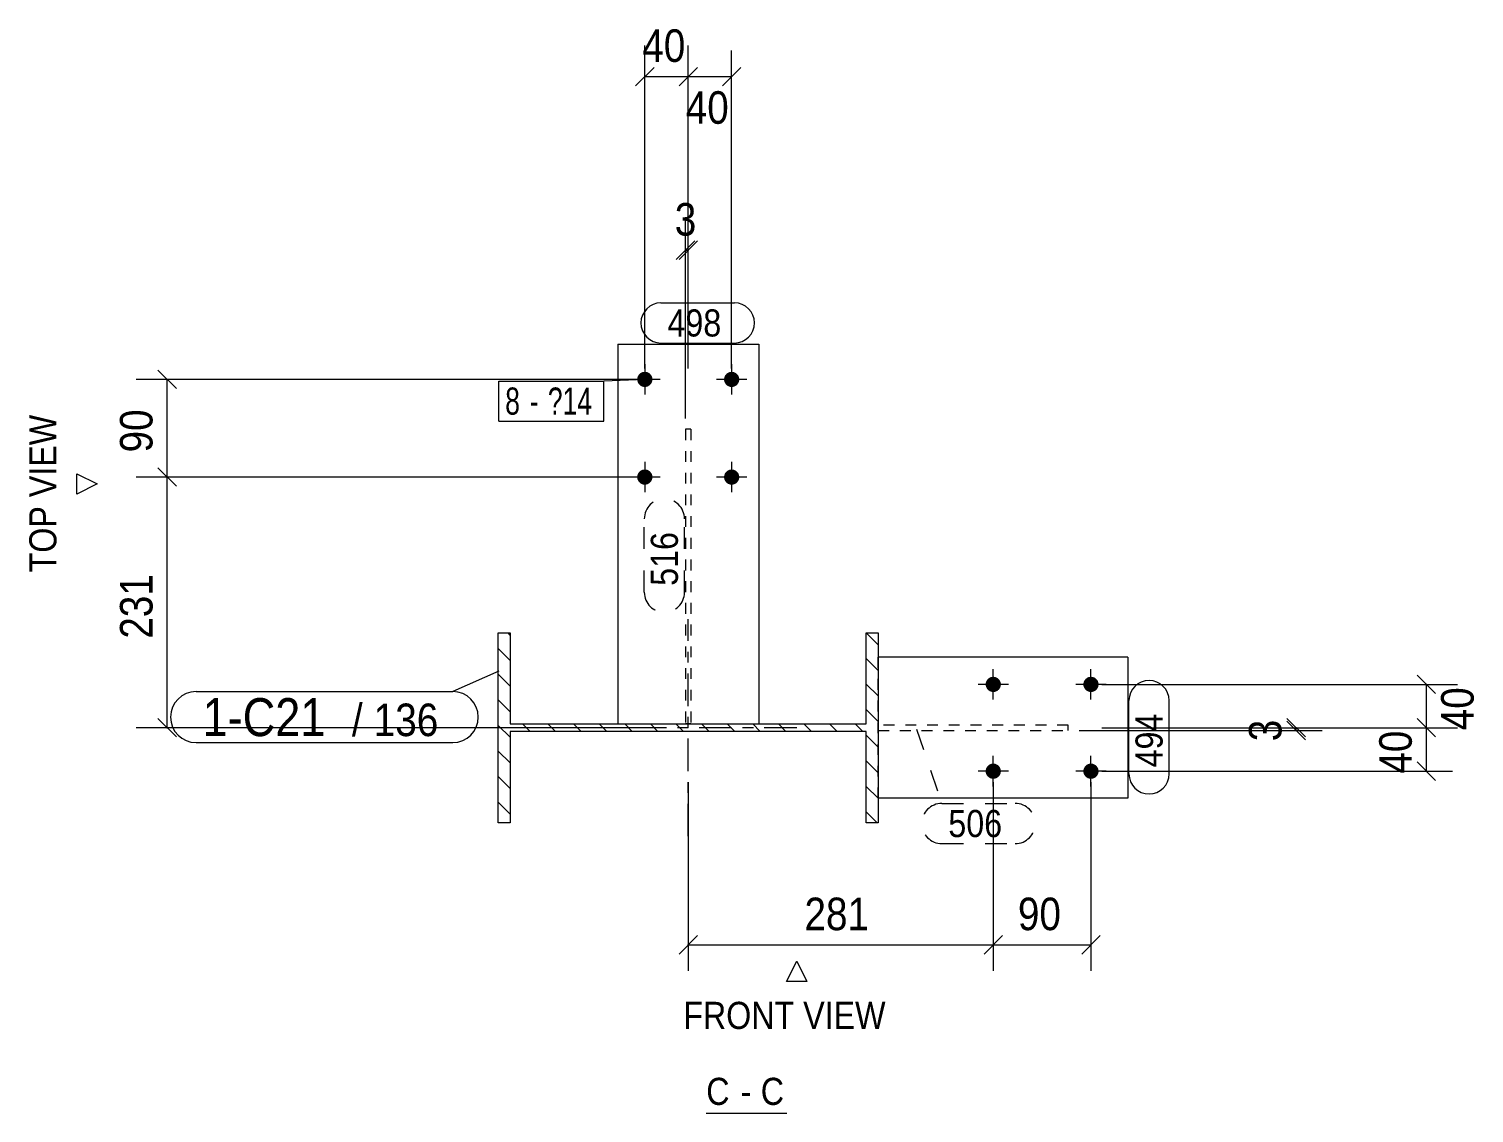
# Model space of a CAD drawing. Header units: millimetres. Extents: x 2 to 825, y 1 to 579.
# Drawn here: x 457.4 to 590.5, y 291.7 to 391.6 of the extents above; entities that cross this region are included whole.
import ezdxf

# ---------------------------------------------------------------- set-up
doc = ezdxf.new("R2010")
doc.units = ezdxf.units.MM
for name, pattern in [('XKITLINE00', [0]), ('XKITLINE01', [4, 1, -1, 1, -1]), ('XKITLINE02', [4, 2, -2]), ('XKITLINE03', [6, 3, -1, 1, -1])]:
    doc.linetypes.add(name, pattern=pattern)
for name, color, linetype, lineweight in [('Bolt', 3, 'Continuous', 0), ('BoltMark', 7, 'Continuous', 0), ('Dimensions', 7, 'Continuous', 0), ('OtherObjectType', 7, 'Continuous', 0), ('Part', 2, 'Continuous', 0), ('PartMark', 7, 'Continuous', 0)]:
    doc.layers.add(name, color=color, linetype=linetype, lineweight=lineweight)
doc.styles.add('ARIAL', font='ARIAL.TTF')
doc.styles.add('ARIAL_NARROW', font='ARIALN.TTF')

# ---------------------------------------------------------------- blocks, each defined once
blk = doc.blocks.new('*A6')
at = {"layer": 'Part', "color": 7, "linetype": 'XKITLINE00', "lineweight": 0}
for p, q in [((501.7, 335.71), (501.5, 335.92)), ((535.6, 334.82), (534.5, 335.92)), ((534.5, 335.92), (534.5, 335.92)), ((501.7, 333.36), (500.6, 334.46)), ((535.6, 332.46), (534.5, 333.56)), ((501.7, 331), (500.6, 332.1)), ((535.6, 330.1), (534.5, 331.2)), ((501.7, 328.64), (500.6, 329.74)), ((535.6, 327.75), (534.5, 328.85)), ((503.53, 326.82), (502.83, 327.52)), ((505.88, 326.82), (505.18, 327.52)), ((508.24, 326.82), (507.54, 327.52)), ((510.6, 326.82), (509.9, 327.52)), ((512.95, 326.82), (512.25, 327.52)), ((515.31, 326.82), (514.61, 327.52)), ((517.67, 326.82), (516.97, 327.52)), ((520.03, 326.82), (519.33, 327.52)), ((522.38, 326.82), (521.68, 327.52)), ((524.74, 326.82), (524.04, 327.52)), ((527.1, 326.82), (526.4, 327.52)), ((529.46, 326.82), (528.76, 327.52)), ((531.81, 326.82), (531.11, 327.52)), ((534.17, 326.82), (533.47, 327.52)), ((501.7, 326.29), (500.6, 327.39)), ((535.6, 325.39), (534.5, 326.49)), ((501.7, 323.93), (500.6, 325.03)), ((535.6, 323.03), (534.5, 324.13)), ((501.7, 321.57), (500.6, 322.67)), ((535.6, 320.67), (534.5, 321.77)), ((501.7, 319.21), (500.6, 320.31)), ((535.5, 318.42), (534.5, 319.42))]:
    blk.add_line(p, q, dxfattribs=at)
blk = doc.blocks.new('*A99')
at = {"layer": 'Bolt'}
for points in [[(514.8, 359.23), (514.8, 359.2), (514.79, 359.16), (514.79, 359.13), (514.78, 359.1), (514.77, 359.06), (514.76, 359.03), (514.75, 359), (514.73, 358.97), (514.72, 358.94), (514.7, 358.91), (514.68, 358.88), (514.66, 358.85), (514.64, 358.82), (514.62, 358.8), (514.59, 358.77), (514.57, 358.75), (514.54, 358.73), (514.52, 358.7), (514.49, 358.69), (514.46, 358.67), (514.43, 358.65), (514.4, 358.63), (514.37, 358.62), (514.34, 358.61), (514.3, 358.6), (514.27, 358.59), (514.24, 358.58), (514.2, 358.57), (514.17, 358.57), (514.13, 358.57), (514.1, 358.57), (514.07, 358.57), (514.03, 358.57), (514, 358.57), (513.96, 358.58), (513.93, 358.59), (513.9, 358.6), (513.86, 358.61), (513.83, 358.62), (513.8, 358.63), (513.77, 358.65), (513.74, 358.67), (513.71, 358.69), (513.68, 358.7), (513.66, 358.73), (513.63, 358.75), (513.61, 358.77), (513.58, 358.8), (513.56, 358.82), (513.54, 358.85), (513.52, 358.88), (513.5, 358.91), (513.48, 358.94), (513.47, 358.97), (513.45, 359), (513.44, 359.03), (513.43, 359.06), (513.42, 359.1), (513.41, 359.13), (513.41, 359.16), (513.4, 359.2), (513.4, 359.23), (513.4, 359.27), (513.4, 359.3), (513.4, 359.34), (513.41, 359.37), (513.41, 359.4), (513.42, 359.44), (513.43, 359.47), (513.44, 359.5), (513.45, 359.54), (513.47, 359.57), (513.48, 359.6), (513.5, 359.63), (513.52, 359.66), (513.54, 359.68), (513.56, 359.71), (513.58, 359.74), (513.61, 359.76), (513.63, 359.79), (513.66, 359.81), (513.68, 359.83), (513.71, 359.85), (513.74, 359.87), (513.77, 359.88), (513.8, 359.9), (513.83, 359.91), (513.86, 359.93), (513.9, 359.94), (513.93, 359.95), (513.96, 359.95), (514, 359.96), (514.03, 359.96), (514.07, 359.97), (514.1, 359.97), (514.13, 359.97), (514.17, 359.96), (514.2, 359.96), (514.24, 359.95), (514.27, 359.95), (514.3, 359.94), (514.34, 359.93), (514.37, 359.91), (514.4, 359.9), (514.43, 359.88), (514.46, 359.87), (514.49, 359.85), (514.52, 359.83), (514.54, 359.81), (514.57, 359.79), (514.59, 359.76), (514.62, 359.74), (514.64, 359.71), (514.66, 359.68), (514.68, 359.66), (514.7, 359.63), (514.72, 359.6), (514.73, 359.57), (514.75, 359.54), (514.76, 359.5), (514.77, 359.47), (514.78, 359.44), (514.79, 359.4), (514.79, 359.37), (514.8, 359.34), (514.8, 359.3), (514.8, 359.27)], [(522.8, 359.23), (522.8, 359.2), (522.79, 359.16), (522.79, 359.13), (522.78, 359.1), (522.77, 359.06), (522.76, 359.03), (522.75, 359), (522.73, 358.97), (522.72, 358.94), (522.7, 358.91), (522.68, 358.88), (522.66, 358.85), (522.64, 358.82), (522.62, 358.8), (522.59, 358.77), (522.57, 358.75), (522.54, 358.73), (522.52, 358.7), (522.49, 358.69), (522.46, 358.67), (522.43, 358.65), (522.4, 358.63), (522.37, 358.62), (522.34, 358.61), (522.3, 358.6), (522.27, 358.59), (522.24, 358.58), (522.2, 358.57), (522.17, 358.57), (522.13, 358.57), (522.1, 358.57), (522.07, 358.57), (522.03, 358.57), (522, 358.57), (521.96, 358.58), (521.93, 358.59), (521.9, 358.6), (521.86, 358.61), (521.83, 358.62), (521.8, 358.63), (521.77, 358.65), (521.74, 358.67), (521.71, 358.69), (521.68, 358.7), (521.66, 358.73), (521.63, 358.75), (521.61, 358.77), (521.58, 358.8), (521.56, 358.82), (521.54, 358.85), (521.52, 358.88), (521.5, 358.91), (521.48, 358.94), (521.47, 358.97), (521.45, 359), (521.44, 359.03), (521.43, 359.06), (521.42, 359.1), (521.41, 359.13), (521.41, 359.16), (521.4, 359.2), (521.4, 359.23), (521.4, 359.27), (521.4, 359.3), (521.4, 359.34), (521.41, 359.37), (521.41, 359.4), (521.42, 359.44), (521.43, 359.47), (521.44, 359.5), (521.45, 359.54), (521.47, 359.57), (521.48, 359.6), (521.5, 359.63), (521.52, 359.66), (521.54, 359.68), (521.56, 359.71), (521.58, 359.74), (521.61, 359.76), (521.63, 359.79), (521.66, 359.81), (521.68, 359.83), (521.71, 359.85), (521.74, 359.87), (521.77, 359.88), (521.8, 359.9), (521.83, 359.91), (521.86, 359.93), (521.9, 359.94), (521.93, 359.95), (521.96, 359.95), (522, 359.96), (522.03, 359.96), (522.07, 359.97), (522.1, 359.97), (522.13, 359.97), (522.17, 359.96), (522.2, 359.96), (522.24, 359.95), (522.27, 359.95), (522.3, 359.94), (522.34, 359.93), (522.37, 359.91), (522.4, 359.9), (522.43, 359.88), (522.46, 359.87), (522.49, 359.85), (522.52, 359.83), (522.54, 359.81), (522.57, 359.79), (522.59, 359.76), (522.62, 359.74), (522.64, 359.71), (522.66, 359.68), (522.68, 359.66), (522.7, 359.63), (522.72, 359.6), (522.73, 359.57), (522.75, 359.54), (522.76, 359.5), (522.77, 359.47), (522.78, 359.44), (522.79, 359.4), (522.79, 359.37), (522.8, 359.34), (522.8, 359.3), (522.8, 359.27)], [(514.8, 350.23), (514.8, 350.2), (514.79, 350.16), (514.79, 350.13), (514.78, 350.1), (514.77, 350.06), (514.76, 350.03), (514.75, 350), (514.73, 349.97), (514.72, 349.94), (514.7, 349.91), (514.68, 349.88), (514.66, 349.85), (514.64, 349.82), (514.62, 349.8), (514.59, 349.77), (514.57, 349.75), (514.54, 349.73), (514.52, 349.7), (514.49, 349.69), (514.46, 349.67), (514.43, 349.65), (514.4, 349.63), (514.37, 349.62), (514.34, 349.61), (514.3, 349.6), (514.27, 349.59), (514.24, 349.58), (514.2, 349.57), (514.17, 349.57), (514.13, 349.57), (514.1, 349.57), (514.07, 349.57), (514.03, 349.57), (514, 349.57), (513.96, 349.58), (513.93, 349.59), (513.9, 349.6), (513.86, 349.61), (513.83, 349.62), (513.8, 349.63), (513.77, 349.65), (513.74, 349.67), (513.71, 349.69), (513.68, 349.7), (513.66, 349.73), (513.63, 349.75), (513.61, 349.77), (513.58, 349.8), (513.56, 349.82), (513.54, 349.85), (513.52, 349.88), (513.5, 349.91), (513.48, 349.94), (513.47, 349.97), (513.45, 350), (513.44, 350.03), (513.43, 350.06), (513.42, 350.1), (513.41, 350.13), (513.41, 350.16), (513.4, 350.2), (513.4, 350.23), (513.4, 350.27), (513.4, 350.3), (513.4, 350.34), (513.41, 350.37), (513.41, 350.4), (513.42, 350.44), (513.43, 350.47), (513.44, 350.5), (513.45, 350.54), (513.47, 350.57), (513.48, 350.6), (513.5, 350.63), (513.52, 350.66), (513.54, 350.68), (513.56, 350.71), (513.58, 350.74), (513.61, 350.76), (513.63, 350.79), (513.66, 350.81), (513.68, 350.83), (513.71, 350.85), (513.74, 350.87), (513.77, 350.88), (513.8, 350.9), (513.83, 350.91), (513.86, 350.93), (513.9, 350.94), (513.93, 350.95), (513.96, 350.95), (514, 350.96), (514.03, 350.96), (514.07, 350.97), (514.1, 350.97), (514.13, 350.97), (514.17, 350.96), (514.2, 350.96), (514.24, 350.95), (514.27, 350.95), (514.3, 350.94), (514.34, 350.93), (514.37, 350.91), (514.4, 350.9), (514.43, 350.88), (514.46, 350.87), (514.49, 350.85), (514.52, 350.83), (514.54, 350.81), (514.57, 350.79), (514.59, 350.76), (514.62, 350.74), (514.64, 350.71), (514.66, 350.68), (514.68, 350.66), (514.7, 350.63), (514.72, 350.6), (514.73, 350.57), (514.75, 350.54), (514.76, 350.5), (514.77, 350.47), (514.78, 350.44), (514.79, 350.4), (514.79, 350.37), (514.8, 350.34), (514.8, 350.3), (514.8, 350.27)], [(522.8, 350.23), (522.8, 350.2), (522.79, 350.16), (522.79, 350.13), (522.78, 350.1), (522.77, 350.06), (522.76, 350.03), (522.75, 350), (522.73, 349.97), (522.72, 349.94), (522.7, 349.91), (522.68, 349.88), (522.66, 349.85), (522.64, 349.82), (522.62, 349.8), (522.59, 349.77), (522.57, 349.75), (522.54, 349.73), (522.52, 349.7), (522.49, 349.69), (522.46, 349.67), (522.43, 349.65), (522.4, 349.63), (522.37, 349.62), (522.34, 349.61), (522.3, 349.6), (522.27, 349.59), (522.24, 349.58), (522.2, 349.57), (522.17, 349.57), (522.13, 349.57), (522.1, 349.57), (522.07, 349.57), (522.03, 349.57), (522, 349.57), (521.96, 349.58), (521.93, 349.59), (521.9, 349.6), (521.86, 349.61), (521.83, 349.62), (521.8, 349.63), (521.77, 349.65), (521.74, 349.67), (521.71, 349.69), (521.68, 349.7), (521.66, 349.73), (521.63, 349.75), (521.61, 349.77), (521.58, 349.8), (521.56, 349.82), (521.54, 349.85), (521.52, 349.88), (521.5, 349.91), (521.48, 349.94), (521.47, 349.97), (521.45, 350), (521.44, 350.03), (521.43, 350.06), (521.42, 350.1), (521.41, 350.13), (521.41, 350.16), (521.4, 350.2), (521.4, 350.23), (521.4, 350.27), (521.4, 350.3), (521.4, 350.34), (521.41, 350.37), (521.41, 350.4), (521.42, 350.44), (521.43, 350.47), (521.44, 350.5), (521.45, 350.54), (521.47, 350.57), (521.48, 350.6), (521.5, 350.63), (521.52, 350.66), (521.54, 350.68), (521.56, 350.71), (521.58, 350.74), (521.61, 350.76), (521.63, 350.79), (521.66, 350.81), (521.68, 350.83), (521.71, 350.85), (521.74, 350.87), (521.77, 350.88), (521.8, 350.9), (521.83, 350.91), (521.86, 350.93), (521.9, 350.94), (521.93, 350.95), (521.96, 350.95), (522, 350.96), (522.03, 350.96), (522.07, 350.97), (522.1, 350.97), (522.13, 350.97), (522.17, 350.96), (522.2, 350.96), (522.24, 350.95), (522.27, 350.95), (522.3, 350.94), (522.34, 350.93), (522.37, 350.91), (522.4, 350.9), (522.43, 350.88), (522.46, 350.87), (522.49, 350.85), (522.52, 350.83), (522.54, 350.81), (522.57, 350.79), (522.59, 350.76), (522.62, 350.74), (522.64, 350.71), (522.66, 350.68), (522.68, 350.66), (522.7, 350.63), (522.72, 350.6), (522.73, 350.57), (522.75, 350.54), (522.76, 350.5), (522.77, 350.47), (522.78, 350.44), (522.79, 350.4), (522.79, 350.37), (522.8, 350.34), (522.8, 350.3), (522.8, 350.27)]]:
    blk.add_hatch(color=3, dxfattribs=at).paths.add_polyline_path(points, flags=17)
at = {"layer": 'Bolt', "color": 3, "linetype": 'XKITLINE00', "lineweight": 0}
for p, q in [((514.1, 360.67), (514.1, 357.87)), ((522.1, 360.67), (522.1, 357.87)), ((515.5, 359.27), (512.7, 359.27)), ((523.5, 359.27), (520.7, 359.27)), ((514.1, 351.67), (514.1, 348.87)), ((522.1, 351.67), (522.1, 348.87)), ((515.5, 350.27), (512.7, 350.27)), ((523.5, 350.27), (520.7, 350.27))]:
    blk.add_line(p, q, dxfattribs=at)
blk = doc.blocks.new('*A100')
at = {"layer": 'Bolt'}
for points in [[(546.17, 330.47), (546.13, 330.47), (546.1, 330.47), (546.06, 330.48), (546.03, 330.49), (546, 330.5), (545.96, 330.51), (545.93, 330.52), (545.9, 330.53), (545.87, 330.55), (545.84, 330.57), (545.81, 330.59), (545.78, 330.6), (545.76, 330.63), (545.73, 330.65), (545.7, 330.67), (545.68, 330.7), (545.66, 330.72), (545.64, 330.75), (545.62, 330.78), (545.6, 330.81), (545.58, 330.84), (545.57, 330.87), (545.55, 330.9), (545.54, 330.93), (545.53, 330.96), (545.52, 331), (545.51, 331.03), (545.51, 331.06), (545.5, 331.1), (545.5, 331.13), (545.5, 331.17), (545.5, 331.2), (545.5, 331.24), (545.51, 331.27), (545.51, 331.3), (545.52, 331.34), (545.53, 331.37), (545.54, 331.4), (545.55, 331.44), (545.57, 331.47), (545.58, 331.5), (545.6, 331.53), (545.62, 331.56), (545.64, 331.58), (545.66, 331.61), (545.68, 331.64), (545.7, 331.66), (545.73, 331.69), (545.76, 331.71), (545.78, 331.73), (545.81, 331.75), (545.84, 331.77), (545.87, 331.78), (545.9, 331.8), (545.93, 331.81), (545.96, 331.83), (546, 331.84), (546.03, 331.85), (546.06, 331.85), (546.1, 331.86), (546.13, 331.86), (546.17, 331.87), (546.2, 331.87), (546.23, 331.87), (546.27, 331.86), (546.3, 331.86), (546.34, 331.85), (546.37, 331.85), (546.4, 331.84), (546.44, 331.83), (546.47, 331.81), (546.5, 331.8), (546.53, 331.78), (546.56, 331.77), (546.59, 331.75), (546.62, 331.73), (546.64, 331.71), (546.67, 331.69), (546.69, 331.66), (546.72, 331.64), (546.74, 331.61), (546.76, 331.58), (546.78, 331.56), (546.8, 331.53), (546.82, 331.5), (546.83, 331.47), (546.85, 331.44), (546.86, 331.4), (546.87, 331.37), (546.88, 331.34), (546.89, 331.3), (546.89, 331.27), (546.9, 331.24), (546.9, 331.2), (546.9, 331.17), (546.9, 331.13), (546.9, 331.1), (546.89, 331.06), (546.89, 331.03), (546.88, 331), (546.87, 330.96), (546.86, 330.93), (546.85, 330.9), (546.83, 330.87), (546.82, 330.84), (546.8, 330.81), (546.78, 330.78), (546.76, 330.75), (546.74, 330.72), (546.72, 330.7), (546.69, 330.67), (546.67, 330.65), (546.64, 330.63), (546.62, 330.6), (546.59, 330.59), (546.56, 330.57), (546.53, 330.55), (546.5, 330.53), (546.47, 330.52), (546.44, 330.51), (546.4, 330.5), (546.37, 330.49), (546.34, 330.48), (546.3, 330.47), (546.27, 330.47), (546.23, 330.47), (546.2, 330.47)], [(555.17, 330.47), (555.13, 330.47), (555.1, 330.47), (555.06, 330.48), (555.03, 330.49), (555, 330.5), (554.96, 330.51), (554.93, 330.52), (554.9, 330.53), (554.87, 330.55), (554.84, 330.57), (554.81, 330.59), (554.78, 330.6), (554.76, 330.63), (554.73, 330.65), (554.7, 330.67), (554.68, 330.7), (554.66, 330.72), (554.64, 330.75), (554.62, 330.78), (554.6, 330.81), (554.58, 330.84), (554.57, 330.87), (554.55, 330.9), (554.54, 330.93), (554.53, 330.96), (554.52, 331), (554.51, 331.03), (554.51, 331.06), (554.5, 331.1), (554.5, 331.13), (554.5, 331.17), (554.5, 331.2), (554.5, 331.24), (554.51, 331.27), (554.51, 331.3), (554.52, 331.34), (554.53, 331.37), (554.54, 331.4), (554.55, 331.44), (554.57, 331.47), (554.58, 331.5), (554.6, 331.53), (554.62, 331.56), (554.64, 331.58), (554.66, 331.61), (554.68, 331.64), (554.7, 331.66), (554.73, 331.69), (554.76, 331.71), (554.78, 331.73), (554.81, 331.75), (554.84, 331.77), (554.87, 331.78), (554.9, 331.8), (554.93, 331.81), (554.96, 331.83), (555, 331.84), (555.03, 331.85), (555.06, 331.85), (555.1, 331.86), (555.13, 331.86), (555.17, 331.87), (555.2, 331.87), (555.23, 331.87), (555.27, 331.86), (555.3, 331.86), (555.34, 331.85), (555.37, 331.85), (555.4, 331.84), (555.44, 331.83), (555.47, 331.81), (555.5, 331.8), (555.53, 331.78), (555.56, 331.77), (555.59, 331.75), (555.62, 331.73), (555.64, 331.71), (555.67, 331.69), (555.69, 331.66), (555.72, 331.64), (555.74, 331.61), (555.76, 331.58), (555.78, 331.56), (555.8, 331.53), (555.82, 331.5), (555.83, 331.47), (555.85, 331.44), (555.86, 331.4), (555.87, 331.37), (555.88, 331.34), (555.89, 331.3), (555.89, 331.27), (555.9, 331.24), (555.9, 331.2), (555.9, 331.17), (555.9, 331.13), (555.9, 331.1), (555.89, 331.06), (555.89, 331.03), (555.88, 331), (555.87, 330.96), (555.86, 330.93), (555.85, 330.9), (555.83, 330.87), (555.82, 330.84), (555.8, 330.81), (555.78, 330.78), (555.76, 330.75), (555.74, 330.72), (555.72, 330.7), (555.69, 330.67), (555.67, 330.65), (555.64, 330.63), (555.62, 330.6), (555.59, 330.59), (555.56, 330.57), (555.53, 330.55), (555.5, 330.53), (555.47, 330.52), (555.44, 330.51), (555.4, 330.5), (555.37, 330.49), (555.34, 330.48), (555.3, 330.47), (555.27, 330.47), (555.23, 330.47), (555.2, 330.47)], [(546.17, 322.47), (546.13, 322.47), (546.1, 322.47), (546.06, 322.48), (546.03, 322.49), (546, 322.5), (545.96, 322.51), (545.93, 322.52), (545.9, 322.53), (545.87, 322.55), (545.84, 322.57), (545.81, 322.59), (545.78, 322.6), (545.76, 322.63), (545.73, 322.65), (545.7, 322.67), (545.68, 322.7), (545.66, 322.72), (545.64, 322.75), (545.62, 322.78), (545.6, 322.81), (545.58, 322.84), (545.57, 322.87), (545.55, 322.9), (545.54, 322.93), (545.53, 322.96), (545.52, 323), (545.51, 323.03), (545.51, 323.06), (545.5, 323.1), (545.5, 323.13), (545.5, 323.17), (545.5, 323.2), (545.5, 323.24), (545.51, 323.27), (545.51, 323.3), (545.52, 323.34), (545.53, 323.37), (545.54, 323.4), (545.55, 323.44), (545.57, 323.47), (545.58, 323.5), (545.6, 323.53), (545.62, 323.56), (545.64, 323.58), (545.66, 323.61), (545.68, 323.64), (545.7, 323.66), (545.73, 323.69), (545.76, 323.71), (545.78, 323.73), (545.81, 323.75), (545.84, 323.77), (545.87, 323.78), (545.9, 323.8), (545.93, 323.81), (545.96, 323.83), (546, 323.84), (546.03, 323.85), (546.06, 323.85), (546.1, 323.86), (546.13, 323.86), (546.17, 323.87), (546.2, 323.87), (546.23, 323.87), (546.27, 323.86), (546.3, 323.86), (546.34, 323.85), (546.37, 323.85), (546.4, 323.84), (546.44, 323.83), (546.47, 323.81), (546.5, 323.8), (546.53, 323.78), (546.56, 323.77), (546.59, 323.75), (546.62, 323.73), (546.64, 323.71), (546.67, 323.69), (546.69, 323.66), (546.72, 323.64), (546.74, 323.61), (546.76, 323.58), (546.78, 323.56), (546.8, 323.53), (546.82, 323.5), (546.83, 323.47), (546.85, 323.44), (546.86, 323.4), (546.87, 323.37), (546.88, 323.34), (546.89, 323.3), (546.89, 323.27), (546.9, 323.24), (546.9, 323.2), (546.9, 323.17), (546.9, 323.13), (546.9, 323.1), (546.89, 323.06), (546.89, 323.03), (546.88, 323), (546.87, 322.96), (546.86, 322.93), (546.85, 322.9), (546.83, 322.87), (546.82, 322.84), (546.8, 322.81), (546.78, 322.78), (546.76, 322.75), (546.74, 322.72), (546.72, 322.7), (546.69, 322.67), (546.67, 322.65), (546.64, 322.63), (546.62, 322.6), (546.59, 322.59), (546.56, 322.57), (546.53, 322.55), (546.5, 322.53), (546.47, 322.52), (546.44, 322.51), (546.4, 322.5), (546.37, 322.49), (546.34, 322.48), (546.3, 322.47), (546.27, 322.47), (546.23, 322.47), (546.2, 322.47)], [(555.17, 322.47), (555.13, 322.47), (555.1, 322.47), (555.06, 322.48), (555.03, 322.49), (555, 322.5), (554.96, 322.51), (554.93, 322.52), (554.9, 322.53), (554.87, 322.55), (554.84, 322.57), (554.81, 322.59), (554.78, 322.6), (554.76, 322.63), (554.73, 322.65), (554.7, 322.67), (554.68, 322.7), (554.66, 322.72), (554.64, 322.75), (554.62, 322.78), (554.6, 322.81), (554.58, 322.84), (554.57, 322.87), (554.55, 322.9), (554.54, 322.93), (554.53, 322.96), (554.52, 323), (554.51, 323.03), (554.51, 323.06), (554.5, 323.1), (554.5, 323.13), (554.5, 323.17), (554.5, 323.2), (554.5, 323.24), (554.51, 323.27), (554.51, 323.3), (554.52, 323.34), (554.53, 323.37), (554.54, 323.4), (554.55, 323.44), (554.57, 323.47), (554.58, 323.5), (554.6, 323.53), (554.62, 323.56), (554.64, 323.58), (554.66, 323.61), (554.68, 323.64), (554.7, 323.66), (554.73, 323.69), (554.76, 323.71), (554.78, 323.73), (554.81, 323.75), (554.84, 323.77), (554.87, 323.78), (554.9, 323.8), (554.93, 323.81), (554.96, 323.83), (555, 323.84), (555.03, 323.85), (555.06, 323.85), (555.1, 323.86), (555.13, 323.86), (555.17, 323.87), (555.2, 323.87), (555.23, 323.87), (555.27, 323.86), (555.3, 323.86), (555.34, 323.85), (555.37, 323.85), (555.4, 323.84), (555.44, 323.83), (555.47, 323.81), (555.5, 323.8), (555.53, 323.78), (555.56, 323.77), (555.59, 323.75), (555.62, 323.73), (555.64, 323.71), (555.67, 323.69), (555.69, 323.66), (555.72, 323.64), (555.74, 323.61), (555.76, 323.58), (555.78, 323.56), (555.8, 323.53), (555.82, 323.5), (555.83, 323.47), (555.85, 323.44), (555.86, 323.4), (555.87, 323.37), (555.88, 323.34), (555.89, 323.3), (555.89, 323.27), (555.9, 323.24), (555.9, 323.2), (555.9, 323.17), (555.9, 323.13), (555.9, 323.1), (555.89, 323.06), (555.89, 323.03), (555.88, 323), (555.87, 322.96), (555.86, 322.93), (555.85, 322.9), (555.83, 322.87), (555.82, 322.84), (555.8, 322.81), (555.78, 322.78), (555.76, 322.75), (555.74, 322.72), (555.72, 322.7), (555.69, 322.67), (555.67, 322.65), (555.64, 322.63), (555.62, 322.6), (555.59, 322.59), (555.56, 322.57), (555.53, 322.55), (555.5, 322.53), (555.47, 322.52), (555.44, 322.51), (555.4, 322.5), (555.37, 322.49), (555.34, 322.48), (555.3, 322.47), (555.27, 322.47), (555.23, 322.47), (555.2, 322.47)]]:
    blk.add_hatch(color=3, dxfattribs=at).paths.add_polyline_path(points, flags=17)
at = {"layer": 'Bolt', "color": 3, "linetype": 'XKITLINE00', "lineweight": 0}
for p, q in [((546.2, 329.77), (546.2, 332.57)), ((555.2, 329.77), (555.2, 332.57)), ((547.6, 331.17), (544.8, 331.17)), ((556.6, 331.17), (553.8, 331.17)), ((546.2, 321.77), (546.2, 324.57)), ((555.2, 321.77), (555.2, 324.57)), ((547.6, 323.17), (544.8, 323.17)), ((556.6, 323.17), (553.8, 323.17))]:
    blk.add_line(p, q, dxfattribs=at)
blk = doc.blocks.new('*A101')
at = {"layer": 'Part', "color": 7, "linetype": 'XKITLINE03', "lineweight": 0}
for p, q in [((518.1, 317.17), (518.1, 337.17)), ((528.1, 327.17), (508.1, 327.17))]:
    blk.add_line(p, q, dxfattribs=at)
at = {"layer": 'Part', "color": 2, "linetype": 'XKITLINE00', "lineweight": 0}
for p, q in [((500.6, 318.42), (500.6, 335.92)), ((500.6, 335.92), (501.7, 335.92)), ((501.7, 335.92), (501.7, 327.52)), ((534.5, 335.92), (535.6, 335.92)), ((534.5, 327.52), (534.5, 335.92)), ((535.6, 335.92), (535.6, 318.42)), ((501.7, 327.52), (534.5, 327.52)), ((534.5, 326.82), (501.7, 326.82)), ((501.7, 326.82), (501.7, 318.42)), ((534.5, 318.42), (534.5, 326.82)), ((501.7, 318.42), (500.6, 318.42)), ((535.6, 318.42), (534.5, 318.42))]:
    blk.add_line(p, q, dxfattribs=at)
blk = doc.blocks.new('*A102')
at = {"layer": 'Part', "color": 7, "linetype": 'XKITLINE01', "lineweight": 0}
for p, q in [((518.35, 354.67), (517.85, 354.67)), ((517.85, 354.67), (517.85, 327.52)), ((518.35, 354.67), (518.35, 327.52)), ((518.35, 327.52), (517.85, 327.52)), ((517.85, 327.52), (518.35, 327.52))]:
    blk.add_line(p, q, dxfattribs=at)
blk = doc.blocks.new('*A103')
at = {"layer": 'Part', "color": 2, "linetype": 'XKITLINE00', "lineweight": 0}
for p, q in [((511.6, 362.52), (524.6, 362.52)), ((511.6, 362.52), (511.6, 327.52)), ((524.6, 362.52), (524.6, 327.52))]:
    blk.add_line(p, q, dxfattribs=at)
at = {"layer": 'Part', "color": 7, "linetype": 'XKITLINE01', "lineweight": 0}
blk.add_line((511.6, 327.52), (524.6, 327.52), dxfattribs=at)
blk = doc.blocks.new('*A104')
at = {"layer": 'Part', "color": 7, "linetype": 'XKITLINE01', "lineweight": 0}
for p, q in [((535.6, 326.92), (535.6, 327.42)), ((535.6, 326.92), (535.6, 327.42)), ((535.6, 327.42), (535.6, 327.42)), ((553.1, 327.42), (535.6, 327.42)), ((535.6, 326.92), (535.6, 326.92)), ((535.6, 326.92), (553.1, 326.92)), ((553.1, 326.92), (553.1, 327.42))]:
    blk.add_line(p, q, dxfattribs=at)
blk = doc.blocks.new('*A105')
at = {"layer": 'Part', "color": 2, "linetype": 'XKITLINE00', "lineweight": 0}
for p, q in [((558.6, 333.67), (535.6, 333.67)), ((558.6, 333.67), (558.6, 320.67)), ((558.6, 320.67), (535.6, 320.67))]:
    blk.add_line(p, q, dxfattribs=at)
at = {"layer": 'Part', "color": 7, "linetype": 'XKITLINE01', "lineweight": 0}
blk.add_line((535.6, 320.67), (535.6, 333.67), dxfattribs=at)
blk = doc.blocks.new('*A254')
at = {"layer": 'Dimensions', "color": 7, "linetype": 'XKITLINE00', "lineweight": 0}
for p, q in [((514.1, 360.27), (514.1, 390.02)), ((518.1, 360.27), (518.1, 390.02)), ((514.95, 388.02), (513.25, 386.32)), ((518.95, 388.02), (517.25, 386.32)), ((514.1, 387.17), (518.1, 387.17))]:
    blk.add_line(p, q, dxfattribs=at)
at = {"layer": 'Dimensions', "color": 3}
for p in [(514.1, 387.17), (518.1, 387.17)]:
    blk.add_point(p, dxfattribs=at)
at = {"layer": 'Dimensions', "color": 3, "style": 'ARIAL', "width": 0.85}
blk.add_text('40', height=3, dxfattribs=at).set_placement((513.87, 388.52))
blk = doc.blocks.new('*A255')
at = {"layer": 'Dimensions', "color": 7, "linetype": 'XKITLINE00', "lineweight": 0}
for p, q in [((518.1, 360.27), (518.1, 389.57)), ((522.1, 360.27), (522.1, 389.57)), ((518.95, 388.02), (517.25, 386.32)), ((522.95, 388.02), (521.25, 386.32)), ((518.1, 387.17), (522.1, 387.17))]:
    blk.add_line(p, q, dxfattribs=at)
at = {"layer": 'Dimensions', "color": 3}
for p in [(518.1, 387.17), (522.1, 387.17)]:
    blk.add_point(p, dxfattribs=at)
at = {"layer": 'Dimensions', "color": 3, "style": 'ARIAL', "width": 0.85}
blk.add_text('40', height=3, dxfattribs=at).set_placement((517.87, 382.82))
blk = doc.blocks.new('*A256')
at = {"layer": 'Dimensions', "color": 7, "linetype": 'XKITLINE00', "lineweight": 0}
for p, q in [((518.1, 322.17), (518.1, 304.77)), ((546.2, 322.17), (546.2, 304.77)), ((518.95, 308.02), (517.25, 306.32)), ((547.05, 308.02), (545.35, 306.32)), ((518.1, 307.17), (546.2, 307.17))]:
    blk.add_line(p, q, dxfattribs=at)
at = {"layer": 'Dimensions', "color": 3}
for p in [(518.1, 307.17), (546.2, 307.17)]:
    blk.add_point(p, dxfattribs=at)
at = {"layer": 'Dimensions', "color": 3, "style": 'ARIAL', "width": 0.85}
blk.add_text('281', height=3, dxfattribs=at).set_placement((528.81, 308.52))
blk = doc.blocks.new('*A257')
at = {"layer": 'Dimensions', "color": 7, "linetype": 'XKITLINE00', "lineweight": 0}
for p, q in [((546.2, 322.17), (546.2, 304.77)), ((555.2, 322.17), (555.2, 304.77)), ((547.05, 308.02), (545.35, 306.32)), ((556.05, 308.02), (554.35, 306.32)), ((546.2, 307.17), (555.2, 307.17))]:
    blk.add_line(p, q, dxfattribs=at)
at = {"layer": 'Dimensions', "color": 3}
for p in [(546.2, 307.17), (555.2, 307.17)]:
    blk.add_point(p, dxfattribs=at)
at = {"layer": 'Dimensions', "color": 3, "style": 'ARIAL', "width": 0.85}
blk.add_text('90', height=3, dxfattribs=at).set_placement((548.47, 308.52))
blk = doc.blocks.new('*A258')
at = {"layer": 'Dimensions', "color": 7, "linetype": 'XKITLINE00', "lineweight": 0}
for p, q in [((517.85, 355.67), (517.85, 374.02)), ((518.1, 360.27), (518.1, 374.02)), ((518.7, 372.02), (517, 370.32)), ((518.95, 372.02), (517.25, 370.32)), ((517.85, 371.17), (518.1, 371.17))]:
    blk.add_line(p, q, dxfattribs=at)
at = {"layer": 'Dimensions', "color": 3}
for p in [(517.85, 371.17), (518.1, 371.17)]:
    blk.add_point(p, dxfattribs=at)
at = {"layer": 'Dimensions', "color": 3, "style": 'ARIAL', "width": 0.85}
blk.add_text('3', height=3, dxfattribs=at).set_placement((516.86, 372.52))
blk = doc.blocks.new('*A259')
at = {"layer": 'Dimensions', "color": 7, "linetype": 'XKITLINE00', "lineweight": 0}
for p, q in [((513.1, 350.27), (467.25, 350.27)), ((469.25, 351.12), (470.95, 349.42)), ((470.1, 327.17), (470.1, 350.27)), ((469.25, 328.02), (470.95, 326.32)), ((513.1, 327.17), (467.25, 327.17))]:
    blk.add_line(p, q, dxfattribs=at)
at = {"layer": 'Dimensions', "color": 3}
for p in [(470.1, 350.27), (470.1, 327.17)]:
    blk.add_point(p, dxfattribs=at)
at = {"layer": 'Dimensions', "color": 3, "style": 'ARIAL', "width": 0.85}
blk.add_text('231', height=3, rotation=90.0002, dxfattribs=at).set_placement((468.75, 335.38))
blk = doc.blocks.new('*A260')
at = {"layer": 'Dimensions', "color": 7, "linetype": 'XKITLINE00', "lineweight": 0}
for p, q in [((469.25, 360.12), (470.95, 358.42)), ((513.1, 359.27), (467.25, 359.27)), ((470.1, 350.27), (470.1, 359.27)), ((513.1, 350.27), (467.25, 350.27)), ((469.25, 351.12), (470.95, 349.42))]:
    blk.add_line(p, q, dxfattribs=at)
at = {"layer": 'Dimensions', "color": 3}
for p in [(470.1, 359.27), (470.1, 350.27)]:
    blk.add_point(p, dxfattribs=at)
at = {"layer": 'Dimensions', "color": 3, "style": 'ARIAL', "width": 0.85}
blk.add_text('90', height=3, rotation=90.0002, dxfattribs=at).set_placement((468.75, 352.54))
blk = doc.blocks.new('*A261')
at = {"layer": 'Dimensions', "color": 7, "linetype": 'XKITLINE00', "lineweight": 0}
for p, q in [((585.25, 328.02), (586.95, 326.32)), ((556.2, 327.17), (588.5, 327.17)), ((586.1, 323.17), (586.1, 327.17)), ((585.25, 324.02), (586.95, 322.32)), ((556.2, 323.17), (588.5, 323.17))]:
    blk.add_line(p, q, dxfattribs=at)
at = {"layer": 'Dimensions', "color": 3}
for p in [(586.1, 327.17), (586.1, 323.17)]:
    blk.add_point(p, dxfattribs=at)
at = {"layer": 'Dimensions', "color": 3, "style": 'ARIAL', "width": 0.85}
blk.add_text('40', height=3, rotation=90.0002, dxfattribs=at).set_placement((584.75, 322.94))
blk = doc.blocks.new('*A262')
at = {"layer": 'Dimensions', "color": 7, "linetype": 'XKITLINE00', "lineweight": 0}
for p, q in [((585.25, 332.02), (586.95, 330.32)), ((556.2, 331.17), (588.95, 331.17)), ((586.1, 327.17), (586.1, 331.17)), ((585.25, 328.02), (586.95, 326.32)), ((556.2, 327.17), (588.95, 327.17))]:
    blk.add_line(p, q, dxfattribs=at)
at = {"layer": 'Dimensions', "color": 3}
for p in [(586.1, 331.17), (586.1, 327.17)]:
    blk.add_point(p, dxfattribs=at)
at = {"layer": 'Dimensions', "color": 3, "style": 'ARIAL', "width": 0.85}
blk.add_text('40', height=3, rotation=90.0002, dxfattribs=at).set_placement((590.45, 326.94))
blk = doc.blocks.new('*A263')
at = {"layer": 'Dimensions', "color": 7, "linetype": 'XKITLINE00', "lineweight": 0}
for p, q in [((573.25, 328.02), (574.95, 326.32)), ((573.25, 327.77), (574.95, 326.07)), ((554.1, 326.92), (576.5, 326.92)), ((556.2, 327.17), (576.5, 327.17)), ((574.1, 326.92), (574.1, 327.17))]:
    blk.add_line(p, q, dxfattribs=at)
at = {"layer": 'Dimensions', "color": 3}
for p in [(574.1, 327.17), (574.1, 326.92)]:
    blk.add_point(p, dxfattribs=at)
at = {"layer": 'Dimensions', "color": 3, "style": 'ARIAL', "width": 0.85}
blk.add_text('3', height=3, rotation=90.0002, dxfattribs=at).set_placement((572.75, 325.93))
blk = doc.blocks.new('*A264')
at = {"layer": 'BoltMark', "color": 7, "linetype": 'XKITLINE00', "lineweight": 0}
for p, q in [((500.64, 359.12), (510.33, 359.12)), ((500.64, 355.42), (500.64, 359.12)), ((514.1, 359.27), (510.33, 359.12)), ((510.33, 355.42), (510.33, 359.12)), ((500.64, 355.42), (510.33, 355.42))]:
    blk.add_line(p, q, dxfattribs=at)
at = {"layer": 'BoltMark', "color": 3, "style": 'ARIAL_NARROW', "width": 0.85}
for s, p in [('8', (501.24, 356.02)), ('?14', (505.17, 356.02)), ('-', (503.51, 356.02))]:
    blk.add_text(s, height=2.5, dxfattribs=at).set_placement(p)
blk = doc.blocks.new('*A265')
at = {"layer": 'PartMark', "color": 7, "linetype": 'XKITLINE00', "lineweight": 0}
for p, q in [((558.7, 322.92), (558.7, 329.68)), ((562.4, 322.92), (562.4, 329.68))]:
    blk.add_line(p, q, dxfattribs=at)
for centre, start, end in [((560.55, 329.68), 0, 180), ((560.55, 322.92), 180, 0)]:
    blk.add_arc(centre, 1.85, start, end, dxfattribs=at)
at = {"layer": 'PartMark', "color": 3, "style": 'ARIAL', "width": 0.85}
blk.add_text('494', height=2.5, rotation=90.0002, dxfattribs=at).set_placement((561.8, 323.52))
blk = doc.blocks.new('*A266')
at = {"layer": 'PartMark', "color": 7, "linetype": 'XKITLINE02', "lineweight": 0}
for p, q in [((539.13, 327.05), (541.46, 320.2)), ((541.46, 320.2), (548.22, 320.2)), ((541.46, 316.5), (548.22, 316.5))]:
    blk.add_line(p, q, dxfattribs=at)
for centre, start, end in [((541.46, 318.35), 90, 270), ((548.22, 318.35), 270, 90)]:
    blk.add_arc(centre, 1.85, start, end, dxfattribs=at)
at = {"layer": 'PartMark', "color": 3, "style": 'ARIAL', "width": 0.85}
blk.add_text('506', height=2.5, dxfattribs=at).set_placement((542.06, 317.1))
blk = doc.blocks.new('*A267')
at = {"layer": 'PartMark', "color": 7, "linetype": 'XKITLINE00', "lineweight": 0}
for p, q in [((515.59, 366.32), (522.35, 366.32)), ((515.59, 362.62), (522.35, 362.62))]:
    blk.add_line(p, q, dxfattribs=at)
for centre, start, end in [((515.59, 364.47), 90, 270), ((522.35, 364.47), 270, 90)]:
    blk.add_arc(centre, 1.85, start, end, dxfattribs=at)
at = {"layer": 'PartMark', "color": 3, "style": 'ARIAL', "width": 0.85}
blk.add_text('498', height=2.5, dxfattribs=at).set_placement((516.19, 363.22))
blk = doc.blocks.new('*A268')
at = {"layer": 'PartMark', "color": 7, "linetype": 'XKITLINE02', "lineweight": 0}
for p, q in [((514.05, 339.65), (514.05, 346.42)), ((517.75, 339.65), (517.75, 346.42))]:
    blk.add_line(p, q, dxfattribs=at)
for centre, start, end in [((515.9, 346.42), 0, 180), ((515.9, 339.65), 180, 0)]:
    blk.add_arc(centre, 1.85, start, end, dxfattribs=at)
at = {"layer": 'PartMark', "color": 3, "style": 'ARIAL', "width": 0.85}
blk.add_text('516', height=2.5, rotation=90.0002, dxfattribs=at).set_placement((517.15, 340.25))
blk = doc.blocks.new('*A269')
at = {"layer": 'PartMark', "color": 7, "linetype": 'XKITLINE00', "lineweight": 0}
for p, q in [((500.65, 332.39), (496.41, 330.5)), ((472.76, 330.5), (496.41, 330.5)), ((472.76, 325.8), (496.41, 325.8))]:
    blk.add_line(p, q, dxfattribs=at)
for centre, start, end in [((472.76, 328.15), 90, 270), ((496.41, 328.15), 270, 90)]:
    blk.add_arc(centre, 2.35, start, end, dxfattribs=at)
at = {"layer": 'PartMark', "color": 1, "style": 'ARIAL', "width": 0.85}
blk.add_text('1-C21', height=3.5, dxfattribs=at).set_placement((473.36, 326.4))
at = {"layer": 'PartMark', "color": 3, "style": 'ARIAL', "width": 0.85}
for s, p in [('/', (487.12, 326.4)), ('136', (489.13, 326.4))]:
    blk.add_text(s, height=3, dxfattribs=at).set_placement(p)
blk = doc.blocks.new('*A270')
at = {"layer": 'OtherObjectType', "color": 7, "linetype": 'XKITLINE00', "lineweight": 0}
for p, q in [((461.77, 348.7), (461.77, 350.58)), ((461.77, 350.58), (463.65, 349.64)), ((463.65, 349.64), (461.77, 348.7)), ((463.65, 349.64), (463.65, 349.64)), ((527.16, 303.79), (528.1, 305.67)), ((528.1, 305.67), (529.04, 303.79)), ((528.1, 305.67), (528.1, 305.67)), ((529.04, 303.79), (527.16, 303.79)), ((519.76, 291.67), (527.19, 291.67))]:
    blk.add_line(p, q, dxfattribs=at)
at = {"layer": 'OtherObjectType', "color": 7, "style": 'ARIAL', "width": 0.85}
blk.add_text('TOP VIEW', height=2.5, rotation=90, dxfattribs=at).set_placement((459.9, 341.49))
for s, p in [('FRONT VIEW', (517.64, 299.42)), ('C', (519.76, 292.42)), ('C', (524.78, 292.42)), ('-', (522.92, 292.42))]:
    blk.add_text(s, height=2.5, dxfattribs=at).set_placement(p)

msp = doc.modelspace()

# ---------------------------------------------------------------- block references
at = {"lineweight": 0}
for name in ['*A254', '*A255', '*A258', '*A267', '*A103', '*A260', '*A99', '*A264', '*A102', '*A259', '*A268', '*A101', '*A6', '*A105', '*A269', '*A100', '*A262', '*A265', '*A263', '*A261', '*A104', '*A266', '*A256', '*A257']:
    msp.add_blockref(name, (0, 0), dxfattribs=at)
at = {"layer": 'OtherObjectType', "lineweight": 0}
msp.add_blockref('*A270', (0, 0), dxfattribs=at)

doc.saveas('drawing.dxf')
